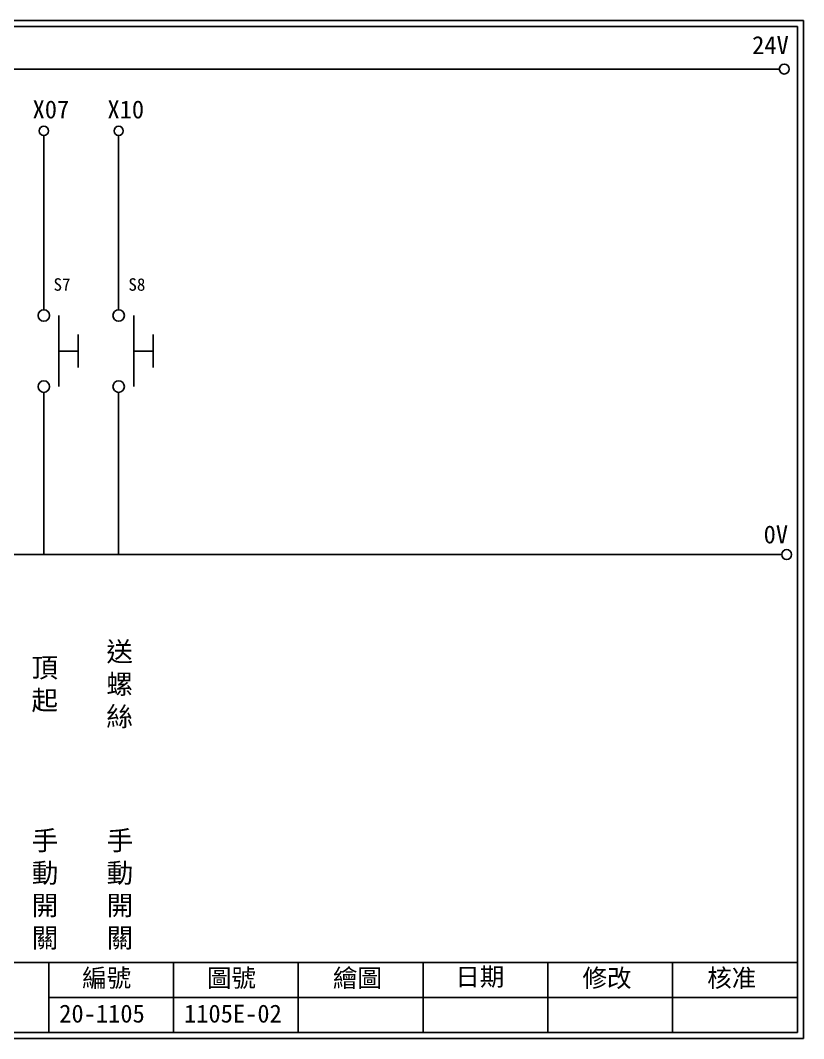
# Model space of a CAD drawing. Extents: x 325 to 612, y 3 to 207.
# Drawn here: x 455.4 to 612.3, y 3 to 207 of the extents above; entities that cross this region are included whole.
import ezdxf

# ---------------------------------------------------------------- set-up
doc = ezdxf.new("R2010")
doc.units = 0
doc.layers.get('0').update_dxf_attribs({"linetype": 'CONTINUOUS'})
doc.layers.add('圖框層', color=7, linetype='CONTINUOUS')
doc.layers.add('標尺寸層', color=3, linetype='CONTINUOUS')
doc.styles.add('CNS', font='romanc.shx', dxfattribs={"bigfont": 'chineset.shx'})
doc.styles.add('STSL', font='kaiu.ttf')

msp = doc.modelspace()

# ---------------------------------------------------------------- linework, layer by layer
for p, q in [((466.97, 140.73), (466.97, 144.04)), ((481.97, 140.73), (481.97, 144.04)), ((466.97, 140.73), (466.97, 137.42)), ((481.97, 140.73), (481.97, 137.42))]:
    msp.add_line(p, q)
for centre in [(608.44, 197.22), (608.92, 99.96)]:
    msp.add_circle(centre, 1)
at = {"layer": '圖框層', "color": 7}
for p, q in [((612.32, 206.97), (325.32, 206.97)), ((612.32, 3), (612.32, 206.97)), ((611.07, 205.72), (326.57, 205.72)), ((611.07, 4.25), (611.07, 205.72)), ((326.57, 18.25), (611.07, 18.25)), ((461.07, 4.25), (461.07, 18.25)), ((486.07, 4.25), (486.07, 18.25)), ((511.07, 4.25), (511.07, 18.25)), ((536.07, 4.25), (536.07, 18.25)), ((561.07, 4.25), (561.07, 18.25)), ((586.07, 4.25), (586.07, 18.25)), ((461.07, 11.25), (611.07, 11.25)), ((326.57, 4.25), (611.07, 4.25)), ((325.32, 3), (612.32, 3))]:
    msp.add_line(p, q, dxfattribs=at)
at = {"layer": '標尺寸層', "color": 7}
for p, q in [((329.84, 197.22), (607.44, 197.22)), ((460.09, 183.91), (460.09, 148.99)), ((475.09, 183.91), (475.09, 148.99)), ((463.1, 147.84), (463.1, 133.61)), ((478.1, 147.84), (478.1, 133.61)), ((466.97, 140.73), (463.1, 140.73)), ((481.97, 140.73), (478.1, 140.73)), ((460.09, 132.46), (460.09, 99.96)), ((475.09, 132.46), (475.09, 99.96)), ((330.05, 99.96), (607.92, 99.96))]:
    msp.add_line(p, q, dxfattribs=at)
for centre, radius in [((460.09, 184.83), 0.92), ((475.09, 184.83), 0.92), ((460.09, 147.84), 1.15), ((475.09, 147.84), 1.15), ((460.09, 133.61), 1.15), ((475.09, 133.61), 1.15)]:
    msp.add_circle(centre, radius, dxfattribs=at)

# ---------------------------------------------------------------- texts
at = {"layer": '圖框層', "color": 4, "style": 'STSL'}
for s, height, p in [('24V', 3.6, (602, 200.22)), ('X07', 3.6, (457.84, 187.33)), ('X10', 3.6, (472.84, 187.33)), ('S7', 2.5, (462.04, 152.81)), ('S8', 2.5, (477.04, 152.81)), ('0V', 3.6, (604.3, 102.2)), ('編號', 3.6, (467.78, 13.34)), ('圖號', 3.6, (492.78, 13.34)), ('繪圖', 3.6, (518.01, 13.34)), ('日期', 3.6, (542.54, 13.59)), ('修改', 3.6, (568.01, 13.34)), ('核准', 3.6, (593.01, 13.34)), ('20-1105', 3.6, (463.18, 6.22)), ('1105E-02', 3.6, (488.18, 6.22))]:
    msp.add_text(s, height=height, dxfattribs=at).set_placement(p)
at = {"layer": '標尺寸層', "color": 7, "char_height": 3.9, "width": 4.9608, "attachment_point": 5, "style": 'CNS'}
for s, insert in [('{\\fDFKai-SB|b0|i0|c136|p65;送螺絲}', (475.28, 73.82)), ('{\\fDFKai-SB|b0|i0|c136|p65;頂起}', (460.28, 73.82)), ('{\\fDFKai-SB|b0|i0|c136|p65;手動開關}', (460.34, 32.72)), ('{\\fDFKai-SB|b0|i0|c136|p65;手動開關}', (475.34, 32.72))]:
    msp.add_mtext(s, dxfattribs=dict(at, insert=insert))

doc.saveas('drawing.dxf')
